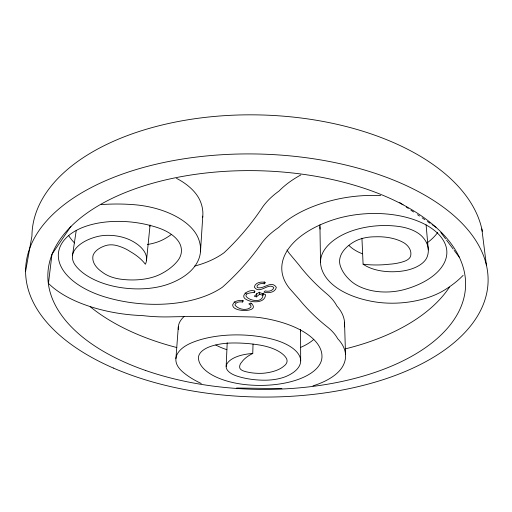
<?xml version="1.0" encoding="UTF-8"?>
<svg xmlns="http://www.w3.org/2000/svg" width="512" height="512" viewBox="0 0 512 512"><rect width="100%" height="100%" fill="white"/><g stroke="black" fill="none" stroke-linecap="round" stroke-linejoin="round"><path stroke-width="0.77" d="M264.211 283.821L265.478 282.566C261.587 281.261 255.078 282.394 254.349 287.091C259.494 295.046 268.589 282.01 273.837 287.622C272.89 291.04 268.198 291.834 265.178 290.925L263.974 292.134C268.224 293.555 275.514 292.454 276.326 287.29C271.277 279.763 263.27 289.933 257.254 287.494L257.037 285.939C258.643 283.706 261.658 283.04 264.211 283.821L264.256 281.683M259.654 292.128L259.603 294.246L256.371 296.89L254.285 296.186L258.938 292.352L265.536 294.605C265.299 303.232 252.358 302.944 246.771 299.77C238.259 295.891 249.741 288.346 255.008 291.206L254.285 292.493C231.123 293.478 263.77 309.146 262.944 293.958M256.371 296.89L256.461 293.382M254.285 292.493L254.323 291.078M70.97 226.278L51.968 254.246L48.467 283.424A91.014 48.301 6.5 0 0 82.054 303.725A106.413 57.222 6.3 0 0 142.362 315.578A106.957 57.728 5.6 0 0 169.683 316.877A539.725 169.075 1.5 0 1 254.829 317.05L260.499 317.709A82.157 38.138 2 0 1 321.882 358.182A64.518 29.939 1.4 0 1 247.392 384.819A58.054 26.784 1.4 0 1 198.47 358.656A33.37 15.373 2.2 0 1 212.006 345.952A40.41 18.522 2.1 0 1 232.333 342.989A70.15 31.315 1.9 0 1 259.994 345.107A40 18.323 1.7 0 1 286.214 358.086A22.067 10.157 1.2 0 1 283.635 366.317A31.238 14.413 1.5 0 1 263.162 373.261A27.488 12.64 1.4 0 1 244.563 371.334A9.914 4.499 1.6 0 1 239.712 367.667A26.816 12.186 1.1 0 1 241.869 361.971A50.01 22.624 0.5 0 1 252.762 353.491L253.024 344.109M242.611 302.003L243.45 300.672C239.603 300.045 233.939 300.486 232.646 304.909L232.947 306.189C234.989 312.653 261.587 312.077 250.854 302.938L248.845 303.898L250.822 305.402L251.002 306.944C246.982 311.258 238.33 309.459 235.046 305.133L235.226 304.134C236.813 301.728 240.038 301.619 242.611 302.003L242.662 300.41M226.17 366.406L227.2 342.79M200.48 251.776L202.778 216.141M175.91 358.643L178.31 326.918M146.528 260.32L150.067 225.043A38.976 22.118 7.8 0 1 149.83 226.426M72.442 255.725L76.218 230.611M25.6 271.296L31.949 235.981A225.869 125.645 1.5 0 1 246.253 114.848A225.869 125.645 1.5 0 1 482.317 231.328M463.117 275.354L461.843 276.659A122.182 67.885 -2.5 0 1 444.23 290.208A64.077 34.138 -3.9 0 1 372.544 301.485A86.874 47.034 -4.4 0 1 320.685 264.525A63.744 34.605 -3.5 0 1 338.79 236.909A58.573 31.917 -3.4 0 1 398.65 226.445A40.717 22.496 -3.8 0 1 422.304 236.685A56.838 31.283 -3.1 0 1 427.206 256.736A30.253 16.499 -4.1 0 1 402.906 270.97A40.736 22.426 -4.1 0 1 363.091 264.186L361.939 238.176M262.618 294.419L263.827 293.645M250.592 304.102L251.821 303.322M312.947 385.875L316.262 384.774A77.254 35.789 1.1 0 0 343.226 365.395A89.6 41.613 1.5 0 0 337.702 338.714A91.443 42.989 1.7 0 0 327.309 326.918A521.248 267.84 -16.5 0 1 298.778 298.842L289.414 288.282A97.594 52.512 -3.2 0 1 331.571 220.365A77.702 42.509 -3 0 1 444.96 243.52A70.541 38.598 -3.3 0 1 405.03 289.363A39.706 21.158 -3.5 0 1 369.197 290.035A48.723 26.118 -3.8 0 1 351.654 281.658A89.37 48.416 -5.2 0 1 340.371 266.016A48.794 26.483 -3.7 0 1 353.811 241.946A27.046 14.918 -3.2 0 1 375.142 236.8A37.869 20.678 -3.2 0 1 404.877 243.43A33.562 18.394 -3.3 0 1 410.656 255.904A12.314 6.707 -4.1 0 1 404.192 261.382A33.734 18.714 -3.9 0 1 389.101 264.237A64.659 36.883 -3.9 0 1 363.091 264.186M101.184 204.621L101.862 204.563A117.35 62.093 6.1 0 1 134.246 204.71A66.08 36.55 6.6 0 1 198.118 237.837A87.782 48.134 7.3 0 1 169.472 283.731A63.616 34.451 6.6 0 1 122.63 287.853A58.048 31.277 6.5 0 1 76.314 266.554A39.571 21.101 7.1 0 1 74.33 250.522A55.341 29.478 6.5 0 1 96.666 236.73A30.061 16.256 7.2 0 1 131.469 240.666A39.923 21.421 7.3 0 1 145.35 264.243A60 31.181 7.6 0 0 130.208 251.565A32.602 17.338 7.3 0 0 117.146 245.658A12.25 6.63 7.2 0 0 105.786 245.562A32.915 17.613 6.6 0 0 93.146 255.2A37.312 20.006 6.4 0 0 102.253 272.122A26.24 13.939 6.6 0 0 120.723 279.187A48.73 26.4 6.7 0 0 160.813 274.029A90.611 49.933 8.2 0 0 177.843 260.57A49.664 27.245 6.6 0 0 180.96 246.79A40.762 22.426 6.2 0 0 158.15 227.827A69.44 37.267 6.5 0 0 68.576 235.635A76.384 40.922 6.2 0 0 106.56 297.427A98.848 54.003 6.1 0 0 222.432 287.187A1019.501 494.272 29.2 0 0 262.08 242.605A107.226 58.054 -2.6 0 1 278.611 227.507A107.987 59.117 -3.1 0 1 334.694 199.789A94.278 52.23 -3 0 1 376.205 195.418L380.704 195.603M236.563 388.026L281.894 388.608M259.603 294.246L262.912 295.366M201.293 383.494L200.026 382.906A101.178 47.309 1 0 1 182.061 371.296A53.357 24.442 2.3 0 1 192.173 342.566A70.067 31.763 1.9 0 1 270.816 338.803A52.544 24.166 1.7 0 1 299.014 355.008A48.218 22.202 1.6 0 1 286.547 376.224A32.659 14.886 1.2 0 1 264.723 380.198A46.624 21.523 1.3 0 1 236.934 376.077A24.352 11.059 1.6 0 1 226.778 364.198A32.467 14.714 1.4 0 1 252.762 353.491M234.221 301.856L235.392 302.605M245.12 292.973L246.342 293.773M399.712 202.534L403.014 204.787M406.31 207.04L408.294 208.39M410.931 210.195L413.574 211.994M417.53 214.701L419.514 216.051M422.15 217.856L424.794 219.654M427.43 221.459L430.074 223.264M432.051 224.614L436.013 227.315M440.838 232.486L445.587 238.854M446.541 240.128L453.184 249.037M454.131 250.31L459.354 257.312M481.811 228.896L486.4 265.12M426.093 224.819L428.32 249.875M344.525 322.208L345.523 354.368M319.942 226.656L320.512 262.131M300.589 329.862L300.672 360.896M449.459 287.142A204.058 113.094 1.5 0 1 345.498 348.826M176.832 347.539A204.058 113.094 1.5 0 1 90.227 306.739M176.48 178.33A64.474 37.69 7 0 1 200.525 201.766A85.658 49.645 7.8 0 1 202.605 217.69M74.483 242.95A74.592 42.266 6.6 0 1 68.563 235.411M287.008 249.952A95.283 54.221 -3.6 0 0 289.574 253.734L298.72 264.653A505.19 273.139 -17.8 0 0 326.65 293.715A89.581 44.691 1.7 0 1 336.838 305.946A87.795 43.283 1.5 0 1 344.384 326.874M194.579 266.106A96.48 55.731 6.5 0 0 224.109 252.704A971.162 493.709 30.8 0 0 262.918 206.598A104.685 59.942 -2.9 0 1 279.053 191.014A105.389 60.998 -3.5 0 1 300.8 174.976M147.392 244.499A47.571 27.258 7.2 0 0 163.949 239.187A88.39 51.469 8.8 0 0 171.507 234.349M300.563 329.741A47.258 23.098 1.6 0 1 300.39 331.098M226.835 349.69A56.896 27.872 1.4 0 1 215.795 345.005M178.362 329.638A52.301 25.434 2.3 0 1 184.07 316.55M313.786 339.398A63.219 31.142 1.4 0 1 300.461 347.462M437.69 232.461A68.851 39.834 -3.7 0 1 427.085 242.906M349.075 245.581A87.213 49.946 -5.8 0 0 350.381 246.784A47.571 26.97 -4.2 0 0 362.509 253.805M320.109 229.133A62.227 35.725 -4 0 1 320.013 224.787M113.344 368.045A231.309 121.466 1.5 0 0 485.651 297.491A231.309 121.466 1.5 0 0 171.565 160.941A231.309 121.466 1.5 0 0 113.344 368.045M145.677 370.502A208.934 109.299 1.5 0 0 465.472 288.032A208.934 109.299 1.5 0 0 159.053 181.523A208.934 109.299 1.5 0 0 145.677 370.502"/></g></svg>
